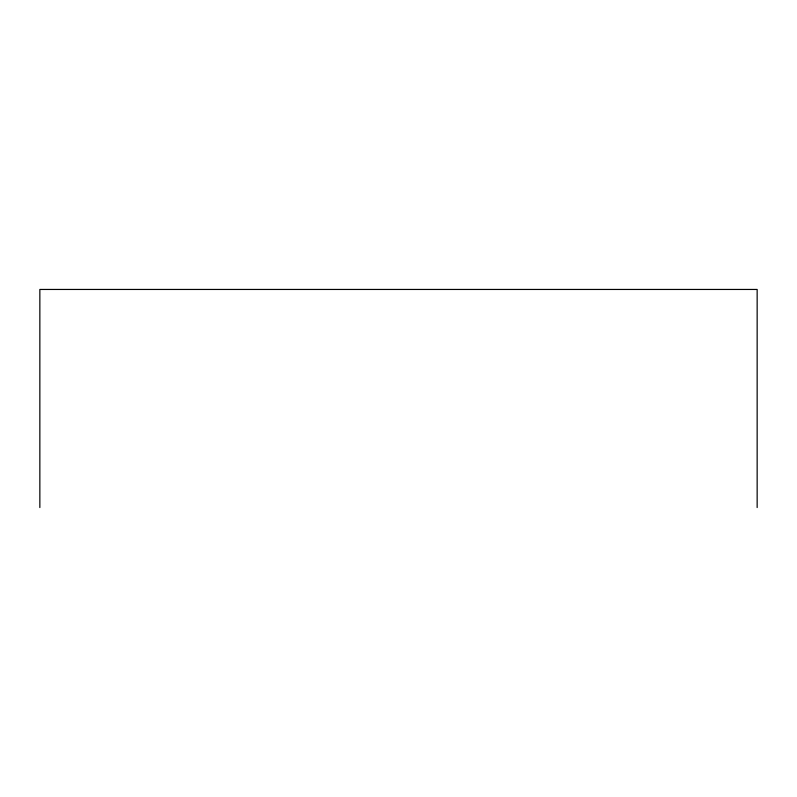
<?xml version="1.0" encoding="UTF-8"?>
<svg xmlns="http://www.w3.org/2000/svg" width="797" height="797" viewBox="0 0 797 797"><rect width="100%" height="100%" fill="white"/><g stroke="black" fill="none" stroke-linecap="round" stroke-linejoin="round"><path stroke-width="1.2" d="M757.15 507.55L757.15 289.45L39.85 289.45L39.85 507.55"/></g></svg>
